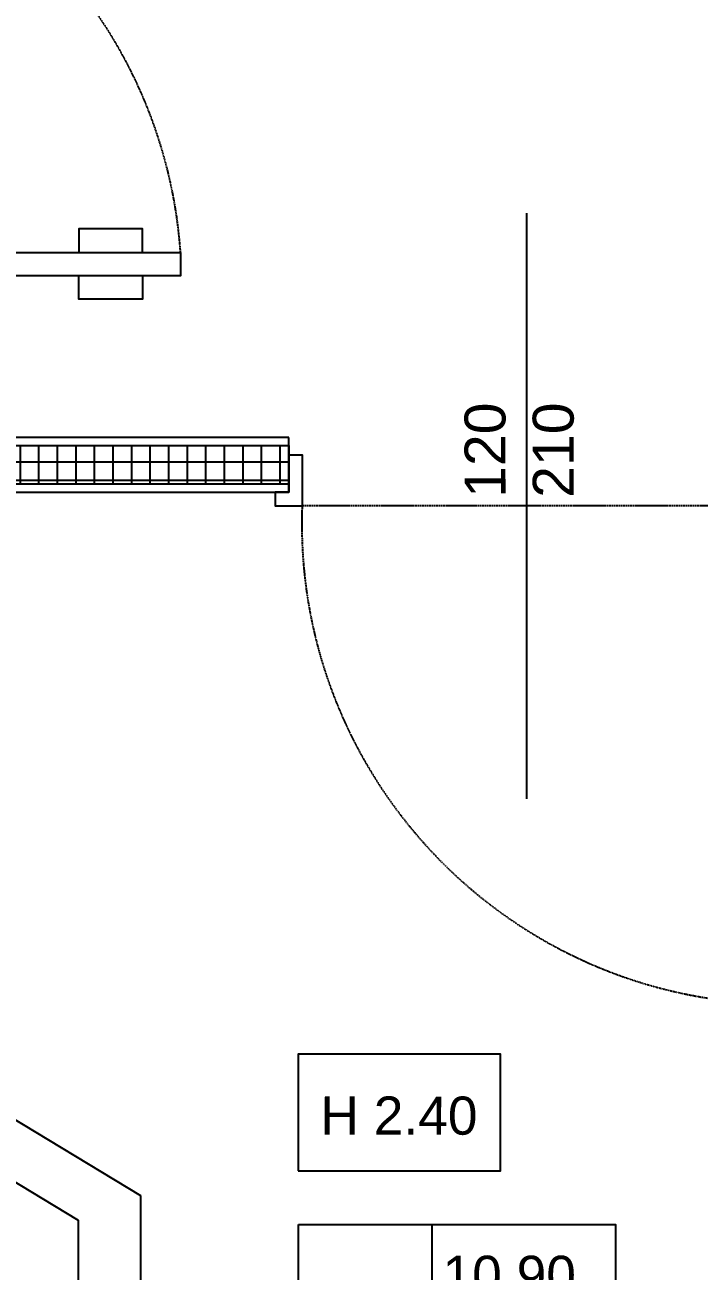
# Model space of a CAD drawing. Header units: millimetres. Extents: x -3782782348 to 131293, y -36553 to 57271.
# Drawn here: x 93368.8 to 93541.8, y 38637 to 38957 of the extents above; entities that cross this region are included whole.
import ezdxf

# ---------------------------------------------------------------- set-up
doc = ezdxf.new("R2010")
doc.units = ezdxf.units.MM
doc.header["$LTSCALE"] = 0.01
doc.linetypes.add('CONTINOUS', pattern=[0])
doc.linetypes.add('HIDDEN2', pattern=[4.7625, 3.175, -1.5875])
doc.layers.add('X_MURI', color=8, linetype='Continuous')
doc.layers.add('X_quote serramenti interni', color=251, linetype='CONTINOUS')
doc.styles.add('nomi', font='arial.ttf')

# ---------------------------------------------------------------- blocks, each defined once
blk = doc.blocks.new('porta 120 metallica')
blk.add_line((66, 71.65), (66, -78.72))
at = {"linetype": 'ByBlock'}
for p, q in [((0.09, -10.75), (0.09, -1.73)), ((-4.42, -6.24), (3.42, -6.24))]:
    blk.add_line(p, q, dxfattribs=at)
at = {"color": 5, "linetype": 'HIDDEN2'}
blk.add_line((3.5, -3.53), (123.5, -3.53), dxfattribs=at)
at = {"linetype": 'ByBlock'}
for points in [[(-3.5, 0), (-3.5, -3.53), (3.5, -3.53), (3.5, 9.47), (0, 9.47), (0, 0)], [(123.5, -3.53), (123.5, 9.47), (127, 9.47), (127, 0), (130.5, 0), (130.5, -3.53)], [(8.79, -12.27), (8.79, -131.24), (3.49, -131.24), (3.49, -131.24), (2.79, -131.24), (2.79, -6.24), (3.49, -6.24), (3.49, -12.27)]]:
    blk.add_lwpolyline(points, close=True, dxfattribs=at)
for points in [[(2.8, -121.42), (-3.26, -121.42), (-3.26, -105.12), (2.79, -105.12)], [(8.79, -121.42), (14.85, -121.42), (14.85, -105.12), (8.79, -105.12)]]:
    blk.add_lwpolyline(points, dxfattribs=at)
blk.add_circle((0.09, -6.24), 1.51, dxfattribs=at)
at = {"color": 5, "linetype": 'HIDDEN2'}
blk.add_arc((0.02, -7.99), 123.56, 274.0732, 2.0664, dxfattribs=at)

msp = doc.modelspace()

# ---------------------------------------------------------------- hatches: boundary and pattern name
at = {"layer": 'X_MURI', "ltscale": 4}
h = msp.add_hatch(dxfattribs=at)
h.set_pattern_fill('NET', color=256, scale=1.5, style=0)
h.set_pattern_definition([(0, (97063.281, 8602.9595), (0, 4.7625), []), (90, (97063.281, 8602.9595), (-4.7625, 3e-16), [])])
edge = h.paths.add_edge_path()
edge.add_line((93329.48, 38849.02), (93436.48, 38849.05))
edge.add_line((93436.48, 38849.05), (93436.48, 38839.07))
edge.add_line((93436.48, 38839.07), (93329.48, 38839.07))
edge.add_line((93329.48, 38839.07), (93329.48, 38849.02))
edge.add_line((93329.48, 38849.02), (93436.48, 38849.05))

# ---------------------------------------------------------------- linework, layer by layer
for p, q in [((93436.48, 38851.04, 0), (93277.47, 38851.04, 0)), ((93436.48, 38837.04, 0), (93436.48, 38851.04, 0)), ((93350.54, 38837.04, 0), (93436.48, 38837.04, 0)), ((93350.54, 38837.04, 0), (93436.48, 38837.04, 0)), ((93294.16, 38719.63), (93398.39, 38656.4)), ((93294.16, 38703.63), (93382.39, 38650.11)), ((93398.39, 38656.4), (93398.39, 38516.21)), ((93382.39, 38650.11), (93382.39, 38525.92)), ((93398.39, 38650.11), (93398.39, 38523.21)), ((93473.2, 38648.94), (93473.2, 38599.4)), ((93473.2, 38648.94), (93473.2, 38599.4))]:
    msp.add_line(p, q, dxfattribs=at)
at = {"layer": 'X_MURI', "ltscale": 4, "elevation": 0}
msp.add_lwpolyline([(93329.48, 38849.02), (93436.48, 38849.05), (93436.48, 38839.07), (93329.48, 38839.07), (93329.48, 38849.02), (93436.48, 38849.05)], dxfattribs=at)
at = {"layer": 'X_MURI', "ltscale": 4}
for points in [[(93438.88, 38662.75), (93490.85, 38662.75), (93490.85, 38692.75), (93438.88, 38692.75)], [(93438.99, 38648.94), (93520.36, 38648.94), (93520.36, 38599.4), (93438.99, 38599.4)], [(93438.99, 38648.94), (93520.36, 38648.94), (93520.36, 38599.4), (93438.99, 38599.4)]]:
    msp.add_lwpolyline(points, close=True, dxfattribs=at)

# ---------------------------------------------------------------- block references
at = {"layer": 'X_MURI', "ltscale": 4, "rotation": 90}
msp.add_blockref('porta 120 metallica', (93277.47, 38889.82, 0), dxfattribs=at)
at = {"layer": 'X_MURI', "ltscale": 4, "xscale": -1}
msp.add_blockref('porta 120 metallica', (93563.48, 38837.04, 0), dxfattribs=at)

# ---------------------------------------------------------------- texts
at = {"layer": 'X_MURI', "ltscale": 4, "char_height": 8.1648, "width": 81.6493, "attachment_point": 6, "rotation": 359.9558, "style": 'nomi'}
for s, insert in [('{\\H1.2x;H 2.40}', (93484.93, 38676.87, 0)), ('{\\H1.2x;10.90}', (93510.19, 38635.98, 0))]:
    msp.add_mtext(s, dxfattribs=dict(at, insert=insert))
at = {"layer": 'X_quote serramenti interni', "insert": (93495.67, 38860.05, 0), "char_height": 10.5, "width": 105, "attachment_point": 6, "rotation": 90.0479, "style": 'nomi'}
msp.add_mtext('120\\P210', dxfattribs=at)

doc.saveas('drawing.dxf')
